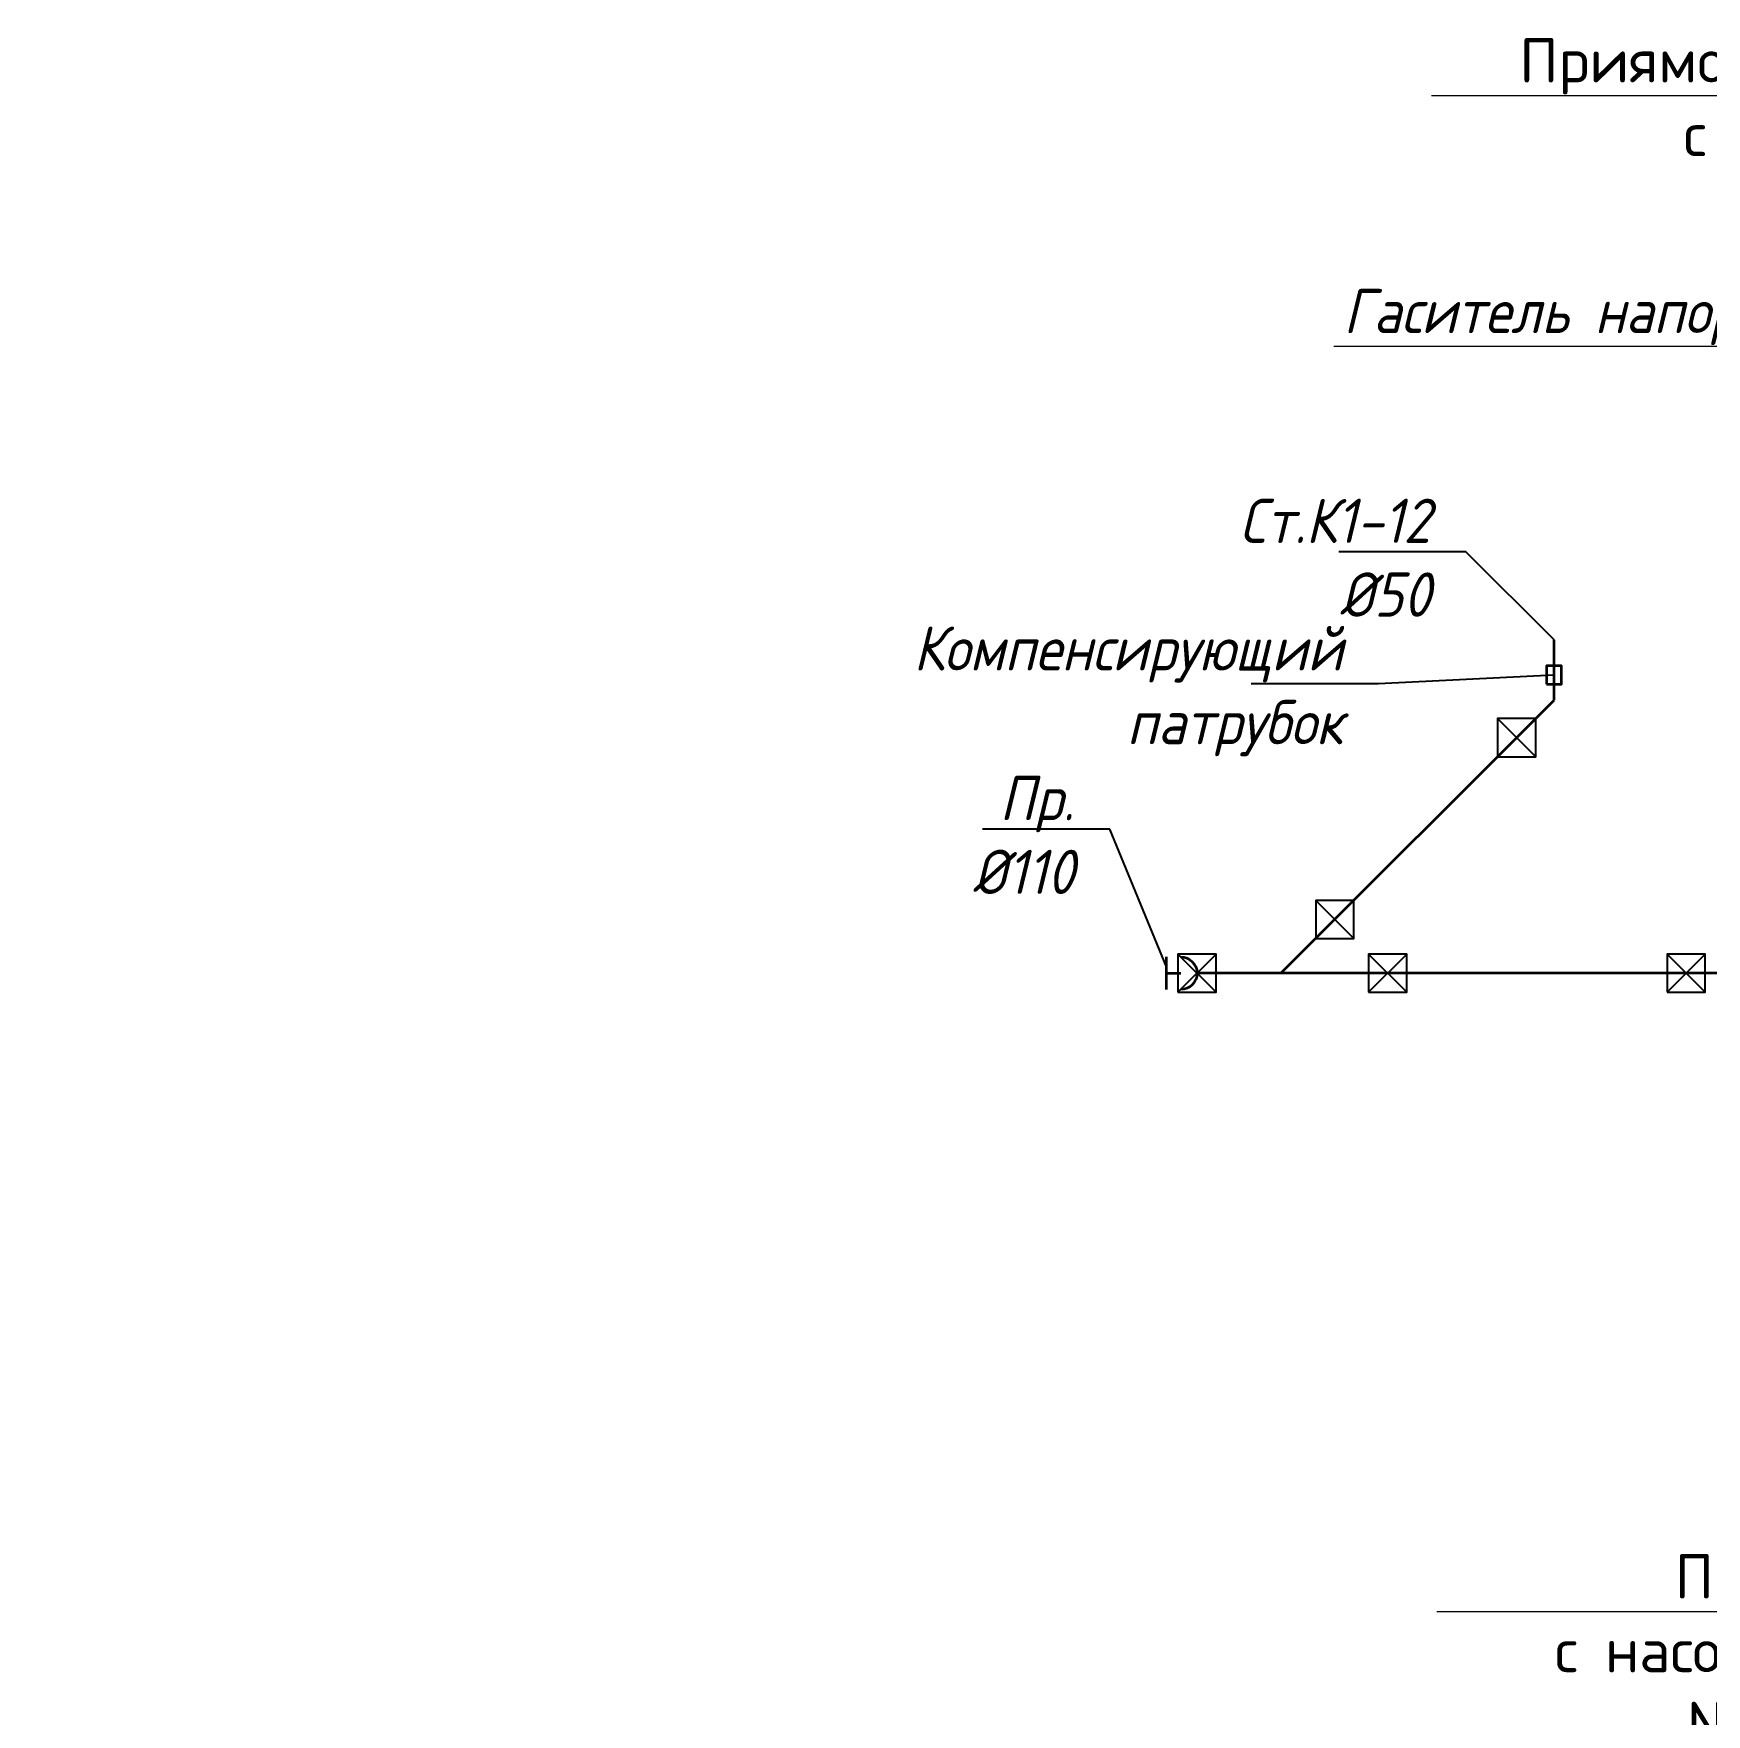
# Model space of a CAD drawing. Header units: millimetres. Extents: x -10178924 to 11692288, y -947381 to 58396.
# Drawn here: x -91077 to -81628, y -13401 to -3903 of the extents above; entities that cross this region are included whole.
import ezdxf
from ezdxf import colors
from ezdxf.entities.mleader import LeaderData, LeaderLine
from ezdxf.enums import TextEntityAlignment as Align
from ezdxf.math import Vec2, Vec3

# ---------------------------------------------------------------- set-up
doc = ezdxf.new("R2010")
doc.units = ezdxf.units.MM
for name, color, linetype, lineweight in [('_0', 7, 'Continuous', 25), ('ВК_ К1', 24, 'Continuous', 35), ('К1ку', 244, 'Continuous', 35)]:
    doc.layers.add(name, color=color, linetype=linetype, lineweight=lineweight)
doc.layers.add('_надписи канализация', color=7, linetype='Continuous')
doc.layers.add('ВК_Выноски', color=7, linetype='Continuous')
doc.styles.add('Gost_', font='isocpeur.ttf', dxfattribs={"width": 0.8, "height": 250})
doc.styles.add('ISOCPEUR', font='isocpeui.ttf', dxfattribs={"width": 0.9})
doc.styles.add('ТЕКСТ', font='arial.ttf', dxfattribs={"height": 200})

# ---------------------------------------------------------------- blocks, each defined once
blk = doc.blocks.new('*U2749')
at = {"color": 0, "lineweight": -2}
for p, q in [((215, -115), (215, 115)), ((215, 0), (115, 0))]:
    blk.add_line(p, q, dxfattribs=at)
blk.add_arc((115, 0), 115, 90, 270, dxfattribs=at)
at = {"color": 18, "lineweight": 40, "true_color": 0x050505, "style": 'Gost_', "width": 0.8, "flags": 1}
blk.add_attdef('ДИАМЕТР', text='', height=2.5, dxfattribs=at).set_placement((-24, 39), align=Align.MIDDLE_CENTER)
blk = doc.blocks.new('_None')

msp = doc.modelspace()

# ---------------------------------------------------------------- linework, layer by layer
for p, q in [((-82807.8, -7774.2, -2956.2), (-82592.1, -7989.7, -2956.2)), ((-82592.1, -7774.2, -2956.2), (-82807.8, -7989.7, -2956.2)), ((-83834.5, -8801, -2956.2), (-83618.9, -9016.5, -2956.2)), ((-83618.9, -8801, -2956.2), (-83834.5, -9016.5, -2956.2)), ((-84612.6, -9105.1, -2956.2), (-84397, -9320.6, -2956.2)), ((-84397, -9105.1, -2956.2), (-84612.6, -9320.6, -2956.2)), ((-83535.9, -9105.1, -2956.2), (-83320.2, -9320.6, -2956.2)), ((-83320.2, -9105.1, -2956.2), (-83535.9, -9320.6, -2956.2)), ((-81849.4, -9105.1, -2956.2), (-81633.8, -9320.6, -2956.2)), ((-81633.8, -9105.1, -2956.2), (-81849.4, -9320.6, -2956.2))]:
    msp.add_line(p, q)
at = {"elevation": -2956.2}
for points in [[(-82807.8, -7989.7), (-82592.1, -7989.7), (-82592.1, -7774.2), (-82807.8, -7774.2)], [(-83834.5, -9016.5), (-83618.9, -9016.5), (-83618.9, -8801), (-83834.5, -8801)], [(-84612.6, -9320.6), (-84397, -9320.6), (-84397, -9105.1), (-84612.6, -9105.1)], [(-83535.9, -9320.6), (-83320.2, -9320.6), (-83320.2, -9105.1), (-83535.9, -9105.1)], [(-81849.4, -9320.6), (-81633.8, -9320.6), (-81633.8, -9105.1), (-81849.4, -9105.1)]]:
    msp.add_lwpolyline(points, close=True, dxfattribs=at)
at = {"layer": 'ВК_ К1'}
msp.add_line((-62310.1, -9212.9, -2956.2), (-84504.8, -9212.9, -2956.2), dxfattribs=at)
at = {"layer": 'К1ку', "ltscale": 0.1}
for p, q in [((-82488.1, -7670.1, -2956.2), (-82488.1, -7328.1, -2956.2)), ((-84030.8, -9212.9, -2956.2), (-82488.1, -7670.1, -2956.2))]:
    msp.add_line(p, q, dxfattribs=at)
msp.add_lwpolyline([(-82531.9, -7579.4), (-82447, -7579.4), (-82447, -7476), (-82531.9, -7476)], close=True, dxfattribs=at)

# ---------------------------------------------------------------- block references
at = {"layer": 'ВК_ К1', "xscale": -0.8000000000000009, "yscale": 0.8000000000000009, "zscale": 0.8000000000000009}
msp.add_blockref('*U2749', (-84504.8, -9212.9, -2956.2), dxfattribs=at)

# ---------------------------------------------------------------- leaders
at = {"layer": '_0'}
ml = msp.add_multileader_mtext('Standard', dxfattribs=at)
ml.set_content('\\A1;{\\fISOCPEUR|b0|i0|c204|p34;Приямок \\fISOCPEUR|b0|i0|c0|p34;1000\\fISOCPEUR|b0|i0|c204|p34;х\\fISOCPEUR|b0|i0|c0|p34;1000\\fISOCPEUR|b0|i0|c204|p34;х\\fISOCPEUR|b0|i0|c0|p34;800(h)\\fISOCPEUR|b0|i0|c204|p34; Уточнить в томе ТМ\\fISOCPEUR|b0|i0|c0|p34;\\P\\fISOCPEUR|b0|i0|c204|p34;с насосом дренажным \\A0; \\H0.91667x;ГНОМ 10-10Г\\A1;\\H1.09091x; \\PN=1,1 кВт\\fISOCPEUR|b0|i0|c0|p34;  (1 \\fISOCPEUR|b0|i0|c204|p34;раб\\fISOCPEUR|b0|i0|c0|p34;. 1 \\fISOCPEUR|b0|i0|c204|p34;рез\\fISOCPEUR|b0|i0|c0|p34;.)}', color=256, style='ТЕКСТ')
ml.set_leader_properties(lineweight=13)
ml.set_arrow_properties(name='NONE')
ml.build(insert=Vec2(0, 0))
ml.multileader.update_dxf_attribs({"text_left_attachment_type": 6, "text_right_attachment_type": 6, "dogleg_length": 100, "arrow_head_size": 600, "scale": 100})
ctx = ml.context
ctx.base_point, ctx.scale, ctx.char_height, ctx.arrow_head_size, ctx.landing_gap_size, ctx.plane_origin = Vec3(-82729.2, -4254.6), 100, 250, 600, 0.18, Vec3(-65661.2, 106571.3)
ctx.left_attachment, ctx.right_attachment, ctx.text_align_type = 6, 6, 1
notes = []
notes.append((ctx, [(1, (1, 1, 0), (-75103.9, -4254.6), (-1, 0), 200, [(0, [(-78040, -8105.4)], 0, [])])]))
ctx.mtext.insert, ctx.mtext.alignment, ctx.mtext.flow_direction = Vec3(-79016.6, -3929.6), 2, 5
ml = msp.add_multileader_mtext('Standard', dxfattribs=at)
ml.set_content('\\A1;{\\fISOCPEUR|b0|i0|c204|p34;Приямок \\fISOCPEUR|b0|i0|c0|p34;1000\\fISOCPEUR|b0|i0|c204|p34;х\\fISOCPEUR|b0|i0|c0|p34;1000\\fISOCPEUR|b0|i0|c204|p34;х\\fISOCPEUR|b0|i0|c0|p34;800(h)\\P\\fISOCPEUR|b0|i0|c204|p34;с насосом дренажным \\A0; \\H0.91667x;ГНОМ 10-10\\A1;\\H1.09091x; \\PN=1,1 кВт\\fISOCPEUR|b0|i0|c0|p34;  (1 \\fISOCPEUR|b0|i0|c204|p34;раб\\fISOCPEUR|b0|i0|c0|p34;. 1 \\fISOCPEUR|b0|i0|c204|p34;рез\\fISOCPEUR|b0|i0|c0|p34;.)}', color=256, style='ТЕКСТ')
ml.set_leader_properties(lineweight=13)
ml.set_arrow_properties(name='NONE')
ml.build(insert=Vec2(0, 0))
ml.multileader.update_dxf_attribs({"text_left_attachment_type": 6, "text_right_attachment_type": 6, "dogleg_length": 100, "arrow_head_size": 600, "scale": 100})
ctx = ml.context
ctx.base_point, ctx.scale, ctx.char_height, ctx.arrow_head_size, ctx.landing_gap_size, ctx.plane_origin = Vec3(-82433.7, -12821.2), 100, 250, 600, 0.18, Vec3(-65608.4, 89907.7)
ctx.left_attachment, ctx.right_attachment, ctx.text_align_type = 6, 6, 1
notes.append((ctx, [(1, (1, 1, 0), (-77025, -12821.2), (-1, 0), 200, [(0, [(-75656.8, -11963.5)], 0, [])])]))
ctx.mtext.insert, ctx.mtext.alignment, ctx.mtext.flow_direction = Vec3(-79829.3, -12496.2), 2, 5
at = {"layer": '_надписи канализация', "lineweight": -2}
ml = msp.add_multileader_mtext('Standard', dxfattribs=at)
ml.set_content('\\A1;Гаситель напора', color=256, style='ISOCPEUR')
ml.set_leader_properties(lineweight=13)
ml.set_arrow_properties(name='NONE')
ml.build(insert=Vec2(0, 0))
ml.multileader.update_dxf_attribs({"text_left_attachment_type": 6, "text_right_attachment_type": 6, "dogleg_length": 100, "arrow_head_size": 300, "scale": 100})
ctx = ml.context
ctx.base_point, ctx.scale, ctx.char_height, ctx.arrow_head_size, ctx.landing_gap_size, ctx.plane_origin = Vec3(-83644.6, -5670.7), 100, 250, 300, 0.09, Vec3(-88790.2, -9852.5)
ctx.left_attachment, ctx.right_attachment, ctx.text_align_type = 6, 6, 1
notes.append((ctx, [(1, (1, 1, 0), (-81060.7, -5670.7), (-1, 0), 100, [(1, [(-79617.3, -8341.2)], 0, [])])]))
ctx.mtext.insert, ctx.mtext.width, ctx.mtext.alignment, ctx.mtext.flow_direction = Vec3(-82485.8, -5345.7), 5926.326, 2, 5
ml = msp.add_multileader_mtext('Standard', dxfattribs=at)
ml.set_content('\\A1;Гаситель напора', color=256, style='ISOCPEUR')
ml.set_leader_properties(lineweight=13)
ml.set_arrow_properties(name='NONE')
ml.build(insert=Vec2(0, 0))
ml.multileader.update_dxf_attribs({"text_left_attachment_type": 6, "text_right_attachment_type": 6, "dogleg_length": 100, "arrow_head_size": 300, "scale": 100})
ctx = ml.context
ctx.base_point, ctx.scale, ctx.char_height, ctx.arrow_head_size, ctx.landing_gap_size, ctx.plane_origin = Vec3(-78898.8, -7121.6), 100, 250, 300, 0.09, Vec3(-81990.1, -8084.6)
ctx.left_attachment, ctx.right_attachment, ctx.text_align_type = 6, 6, 1
notes.append((ctx, [(1, (1, 1, 0), (-76315, -7121.6), (-1, 0), 100, [(1, [(-75000.9, -9643.6)], 0, [])])]))
ctx.mtext.insert, ctx.mtext.width, ctx.mtext.alignment, ctx.mtext.flow_direction = Vec3(-77740, -6796.6), 5926.326, 2, 5
at = {"layer": 'ВК_Выноски'}
ml = msp.add_multileader_mtext('Standard', dxfattribs=at)
ml.set_content('{\\W0.9;Ст.К1-12\\P%%C50 }', color=7, style='ISOCPEUR')
ml.set_leader_properties(color=7, linetype='ByLayer', lineweight=-1)
ml.set_arrow_properties(name='NONE')
ml.build(insert=Vec2(0, 0))
ml.multileader.update_dxf_attribs({"text_left_attachment_type": 6, "text_right_attachment_type": 6, "dogleg_length": 0.36, "arrow_head_size": 300})
ctx = ml.context
ctx.base_point, ctx.char_height, ctx.arrow_head_size, ctx.landing_gap_size, ctx.plane_origin = Vec3(-84501.9, -6831.3, -2956.2), 250, 300, 100, Vec3(-73488.7, -32774.6, -2956.2)
ctx.left_attachment, ctx.right_attachment, ctx.text_align_type = 6, 6, 2
notes.append((ctx, [(1, (1, 1, 0), (-82985.8, -6831.3, -2956.2), (-1, 0), 100.4, [(0, [(-82488.1, -7328.1, -2956.2)], 0, [])])]))
ctx.mtext.insert, ctx.mtext.width, ctx.mtext.alignment, ctx.mtext.flow_direction = Vec3(-83186.2, -6531.3, -2956.2), 513.532, 3, 5
ml = msp.add_multileader_mtext('Standard', dxfattribs=at)
ml.set_content('{\\W0.9;Компенсирующий патрубок}', color=7, style='ISOCPEUR')
ml.set_leader_properties(color=7, linetype='ByLayer', lineweight=-1)
ml.set_arrow_properties(name='NONE')
ml.build(insert=Vec2(0, 0))
ml.multileader.update_dxf_attribs({"text_left_attachment_type": 6, "text_right_attachment_type": 6, "dogleg_length": 0.36, "arrow_head_size": 300})
ctx = ml.context
ctx.base_point, ctx.char_height, ctx.arrow_head_size, ctx.landing_gap_size, ctx.plane_origin = Vec3(-86180.2, -7577.1), 250, 300, 100, Vec3(-73982.2, -33520.5)
ctx.left_attachment, ctx.right_attachment, ctx.text_align_type = 6, 6, 2
notes.append((ctx, [(1, (1, 1, 0), (-83479.3, -7577.1), (-1, 0), 100.4, [(0, [(-82489.4, -7527.7)], 0, [])])]))
ctx.mtext.insert, ctx.mtext.width, ctx.mtext.alignment, ctx.mtext.flow_direction = Vec3(-83679.7, -7252.1), 513.532, 3, 5
ml = msp.add_multileader_mtext('Standard', dxfattribs=at)
ml.set_content('{\\W0.9;Пр.\\P%%C110}', color=7, style='ISOCPEUR')
ml.set_leader_properties(color=7, linetype='ByLayer', lineweight=-1)
ml.set_arrow_properties(name='NONE')
ml.build(insert=Vec2(0, 0))
ml.multileader.update_dxf_attribs({"text_left_attachment_type": 6, "text_right_attachment_type": 6, "dogleg_length": 0.36, "arrow_head_size": 300})
ctx = ml.context
ctx.base_point, ctx.char_height, ctx.arrow_head_size, ctx.landing_gap_size, ctx.plane_origin = Vec3(-85862.6, -8398.3, -2956.2), 250, 300, 100, Vec3(-92687.9, -39230.7, -2956.2)
ctx.left_attachment, ctx.right_attachment, ctx.text_align_type = 6, 6, 2
notes.append((ctx, [(0, (1, 1, 0), (-84997.7, -8398.3, -2956.2), (-1, 0), 100.4, [(0, [(-84676.8, -9177.2, -2956.2)], 0, [])])]))
ctx.mtext.insert, ctx.mtext.width, ctx.mtext.alignment, ctx.mtext.flow_direction = Vec3(-85198.1, -8098.3, -2956.2), 513.532, 3, 5
for ctx, leaders in notes:
    for number, flags, end, landing, length, lines in leaders:
        leader = LeaderData()
        leader.index, (leader.has_last_leader_line, leader.has_dogleg_vector, leader.attachment_direction) = number, flags
        leader.last_leader_point, leader.dogleg_vector, leader.dogleg_length = Vec3(end), Vec3(landing), length
        for number, points, colour, breaks in lines:
            line = LeaderLine()
            line.index, line.vertices, line.color, line.breaks = number, Vec3.list(points), colors.encode_raw_color(colour), breaks
            leader.lines.append(line)
        ctx.leaders.append(leader)

doc.saveas('drawing.dxf')
